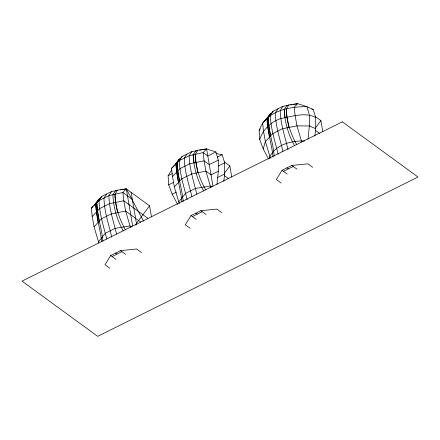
<?xml version="1.0" encoding="UTF-8"?>
<svg xmlns="http://www.w3.org/2000/svg" width="440" height="440" viewBox="0 0 440 440"><rect width="100%" height="100%" fill="white"/><g stroke="black" fill="none" stroke-linecap="round" stroke-linejoin="round"><path stroke-width="0.66" d="M223.795 181.308L224.659 173.993L224.686 162.805L222.139 154.743L216.106 153.456M314.837 136.032L315.7 128.717L315.728 117.53L313.181 109.467L306.944 106.672L297.644 103.675L288.86 104.934L286.792 105.622L284.218 109.549C284.779 122.293 288.305 134.673 294.624 145.761M216.97 184.415L218.323 171.243L218.306 160.127L215.903 151.948L206.602 148.946L197.819 150.211L195.751 150.898L193.177 154.825C193.738 167.563 197.263 179.949 203.583 191.037M308.011 139.139L309.364 125.972L309.348 114.851L306.944 106.672C288.871 106.535 265.738 111.045 259.166 130.433L259.716 139.535L263.208 148.923L268.648 159.077M269.588 158.362L269.891 156.453L265.375 141.565L263.549 131.258L262.614 123.013L266.062 119.378L265.337 120.544M263.208 148.923L265.375 141.565L272.762 133.612L282.596 128.722L296.956 125.862L309.364 125.972L315.7 128.717M259.716 139.535C262.933 129.514 270.985 121.902 280.841 118.47C292.127 116.71 304.942 111.672 315.728 117.53M141.405 252.516L136.598 249.007L120.527 250.624L110.699 255.514L105.017 264.715L109.824 268.219M221.689 212.591L216.882 209.083L200.811 210.7L190.982 215.589L185.301 224.791L190.108 228.294M312.73 167.316L307.923 163.812L291.858 165.429L282.024 170.319L276.342 179.514L281.149 183.024M177.606 204.353L172.161 194.2L168.674 184.806L168.124 175.709L171.754 169.889M259.166 130.433L260.255 128.689M125.433 229.95C119.367 218.917 115.17 206.976 114.939 194.288L117.535 190.135L126.319 188.87L149.578 205.843L151.476 216.942M205.716 190.025C199.65 178.992 195.454 167.052 195.228 154.363L197.819 150.211M296.758 144.749C290.692 133.716 286.495 121.781 286.27 109.087L288.86 104.934M101.657 241.56C100.243 228.927 96.222 216.634 95.695 203.858L98.461 199.623L99.968 198.528L96.833 202.736C97.064 215.848 101.811 228.338 102.883 241.313M181.94 201.641C180.527 189.002 176.506 176.71 175.978 163.933L178.745 159.698L180.252 158.604L177.117 162.811C177.347 175.923 182.094 188.413 183.167 201.388M273.042 157.047C271.761 144.161 267.531 131.67 267.02 118.663L269.786 114.422L271.293 113.328L268.158 117.535C268.389 130.647 273.136 143.138 274.208 156.112M117.381 190.476L111.645 191.505L101.811 196.394L99.061 200.541L91.289 208.208L92.219 216.453L94.05 226.765L98.841 242.979M106.728 193.952L103.978 198.094C104.253 211.525 108.73 224.257 111.776 237.198M111.645 191.505L108.895 195.652L99.061 200.541C99.33 213.747 103.664 226.287 106.706 239.003M197.665 150.552L191.928 151.58L182.094 156.47L179.344 160.617L171.573 168.284L172.502 176.528L174.334 186.84L179.262 203.715M187.011 154.028L184.261 158.169C184.531 171.38 188.865 183.915 191.906 196.636M191.928 151.58L189.178 155.727L179.344 160.617C179.619 174.048 184.096 186.774 187.143 199.722M288.712 105.276L282.97 106.309L273.136 111.199L270.386 115.341C270.661 128.772 275.138 141.504 278.185 154.446M278.053 108.752L275.303 112.893C275.572 126.104 279.906 138.638 282.953 151.36M282.97 106.309L280.22 110.451C280.495 123.882 284.972 136.614 288.019 149.556M135.295 224.983L149.578 205.843M224.796 172.706L229.862 165.919L224.433 161.959M315.838 127.435L320.903 120.643L315.48 116.683M98.461 199.623L93.874 205.486M175.764 163.658L178.745 159.698M266.805 118.388L269.786 114.422M98.566 241.654L105.331 233.25L115.159 228.355L130.147 225.946L131.582 226.996M178.849 201.729L185.614 193.325L195.448 188.436L210.43 186.021L211.865 187.072M98.659 200.041L101.811 196.394M175.456 164.148L177.199 162.129M178.508 160.622L182.094 156.47M266.937 118.371L268.24 116.859M269.984 114.84L273.136 111.199M94.05 226.765L101.437 218.812L111.271 213.923L125.631 211.057L140.767 222.101M174.334 186.84L181.72 178.888L191.554 173.998L205.915 171.132L211.035 174.867L218.323 171.243M92.219 216.453L99.682 208.555L109.516 203.665L123.8 200.75L147.879 218.317M172.502 176.528L179.965 168.63L189.799 163.74L204.083 160.826L209.281 164.615L218.306 160.127M91.289 208.208L93.011 206.393M171.573 168.284L175.021 164.654M212.96 186.131L206.602 148.946L203.154 152.581L189.178 155.727C189.448 168.933 193.781 181.472 196.823 194.189M168.124 175.709L172.172 173.69M215.903 151.948L207.801 155.975L203.154 152.581L204.083 160.826L205.915 171.132L210.705 187.347M217.377 157.113L222.139 154.743M168.674 184.806L173.487 182.413M218.207 166.029L224.686 162.805M172.161 194.2L176.413 192.082M217.602 177.502L224.659 173.993M112.09 256.531L121.924 251.642M192.374 216.612L202.208 211.717M283.415 171.336L293.249 166.447M117.535 190.135L115.467 190.817L112.893 194.75C113.46 207.488 116.974 219.874 123.299 230.962M290.625 104.934L291.902 104.704M293.178 104.472L297.644 103.675L294.195 107.305L295.13 115.55L296.956 125.862L301.747 142.076M199.584 150.205L206.602 148.946M120.577 189.904L126.319 188.87L143.555 221.177M304.639 140.932C291.599 140.718 276.634 144.067 269.891 156.453L270.303 158.439M311.839 109.181L313.181 109.467M315.375 130.322L319.754 133.518M291.858 165.429L297.05 169.219M286.941 167.871L288.332 168.889M282.024 170.319L287.216 174.108M224.334 175.599L228.712 178.788M200.811 210.7L206.008 214.489M195.894 213.147L197.291 214.165M190.982 215.589L196.174 219.384M132.325 199.408L122.87 192.506L108.895 195.652C109.164 208.857 113.498 221.397 116.54 234.113M120.527 250.624L125.725 254.414M115.61 253.072L117.007 254.089M110.699 255.514L115.891 259.303M130.422 227.271L125.631 211.057L123.8 200.75L122.87 192.506L126.319 188.87L132.677 226.056M288.921 127.463L287.04 117.2L286.27 109.087M197.879 172.733L195.998 162.47L195.228 154.363M117.596 212.657L115.715 202.395L114.939 194.288M320.903 120.643L322.8 131.742M270.584 135.96L268.818 125.675L268.158 117.535M229.862 165.919L231.759 177.018M179.542 181.231L177.777 170.951L177.117 162.811M131.126 192.379L136.67 224.802M99.259 221.155L97.493 210.876L96.833 202.736M269.511 137.115L267.779 126.775L267.02 118.663M178.464 182.391L176.737 172.051L175.978 163.933M98.181 222.316L96.454 211.976L95.695 203.858M284.218 109.549L285.038 117.612M193.177 154.825L193.996 162.888M342.326 121.82L22 281.116L97.675 336.325L418 177.034L342.326 121.82"/></g></svg>
